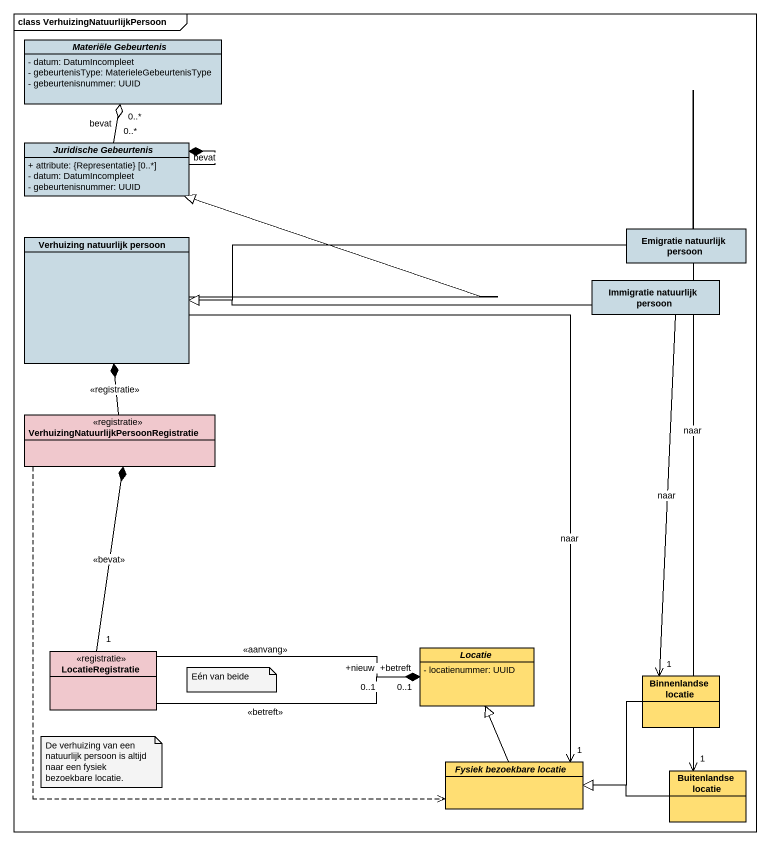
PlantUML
@startuml
mainframe class VerhuizingNatuurlijkPersoon
hide circle
hide empty members
skinparam classAttributeIconSize 0
abstract class "Materiële Gebeurtenis" as Materiële_Gebeurtenis #C8DAE3 {
  - datum: DatumIncompleet
  - gebeurtenisType: MaterieleGebeurtenisType
  - gebeurtenisnummer: UUID
}
abstract class "Juridische Gebeurtenis" as Juridische_Gebeurtenis #C8DAE3 {
  + attribute: {Representatie} [0..*]
  - datum: DatumIncompleet
  - gebeurtenisnummer: UUID
}
class "Verhuizing natuurlijk persoon" as Verhuizing_natuurlijk #C8DAE3
class "Emigratie natuurlijk persoon" as Emigratie_natuurlijk_persoon #C8DAE3
class "Immigratie natuurlijk persoon" as Immigratie_natuurlijk #C8DAE3
class "VerhuizingNatuurlijkPersoonRegistratie" as VerhuizingNatuurlijkPersoonR <<registratie>> #F0C8CD
class LocatieRegistratie <<registratie>> #F0C8CD
abstract class Locatie #FFDE73 {
  - locatienummer: UUID
}
class "Binnenlandse locatie" as Binnenlandse_locatie #FFDE73
abstract class "Fysiek bezoekbare locatie" as Fysiek_bezoekbare_locatie #FFDE73
class "Buitenlandse locatie" as Buitenlandse_locatie #FFDE73
Juridische_Gebeurtenis "0..*" -up-o "0..*" Materiële_Gebeurtenis : bevat
Juridische_Gebeurtenis --* Juridische_Gebeurtenis : bevat
Verhuizing_natuurlijk -up-|> Juridische_Gebeurtenis
Verhuizing_natuurlijk --> "1" Fysiek_bezoekbare_locatie : naar
Emigratie_natuurlijk_persoon -left-|> Verhuizing_natuurlijk
Emigratie_natuurlijk_persoon --> "1" Buitenlandse_locatie : naar
Immigratie_natuurlijk -left-|> Verhuizing_natuurlijk
Immigratie_natuurlijk --> "1" Binnenlandse_locatie : naar
VerhuizingNatuurlijkPersoonR -up-* Verhuizing_natuurlijk : <<registratie>>
VerhuizingNatuurlijkPersoonR ..> Fysiek_bezoekbare_locatie
LocatieRegistratie "1" -up-* VerhuizingNatuurlijkPersoonR : <<bevat>>
LocatieRegistratie -right-* "+betreft\n0..1" Locatie : <<betreft>>
LocatieRegistratie -right-* "+nieuw\n0..1" Locatie : <<aanvang>>
Binnenlandse_locatie -left-|> Fysiek_bezoekbare_locatie
Fysiek_bezoekbare_locatie -up-|> Locatie
Buitenlandse_locatie -left-|> Fysiek_bezoekbare_locatie
note as N1
  Eén van beide
end note
note as N2
  De verhuizing van een natuurlijk persoon is altijd naar een fysiek bezoekbare locatie.
end note
@enduml
